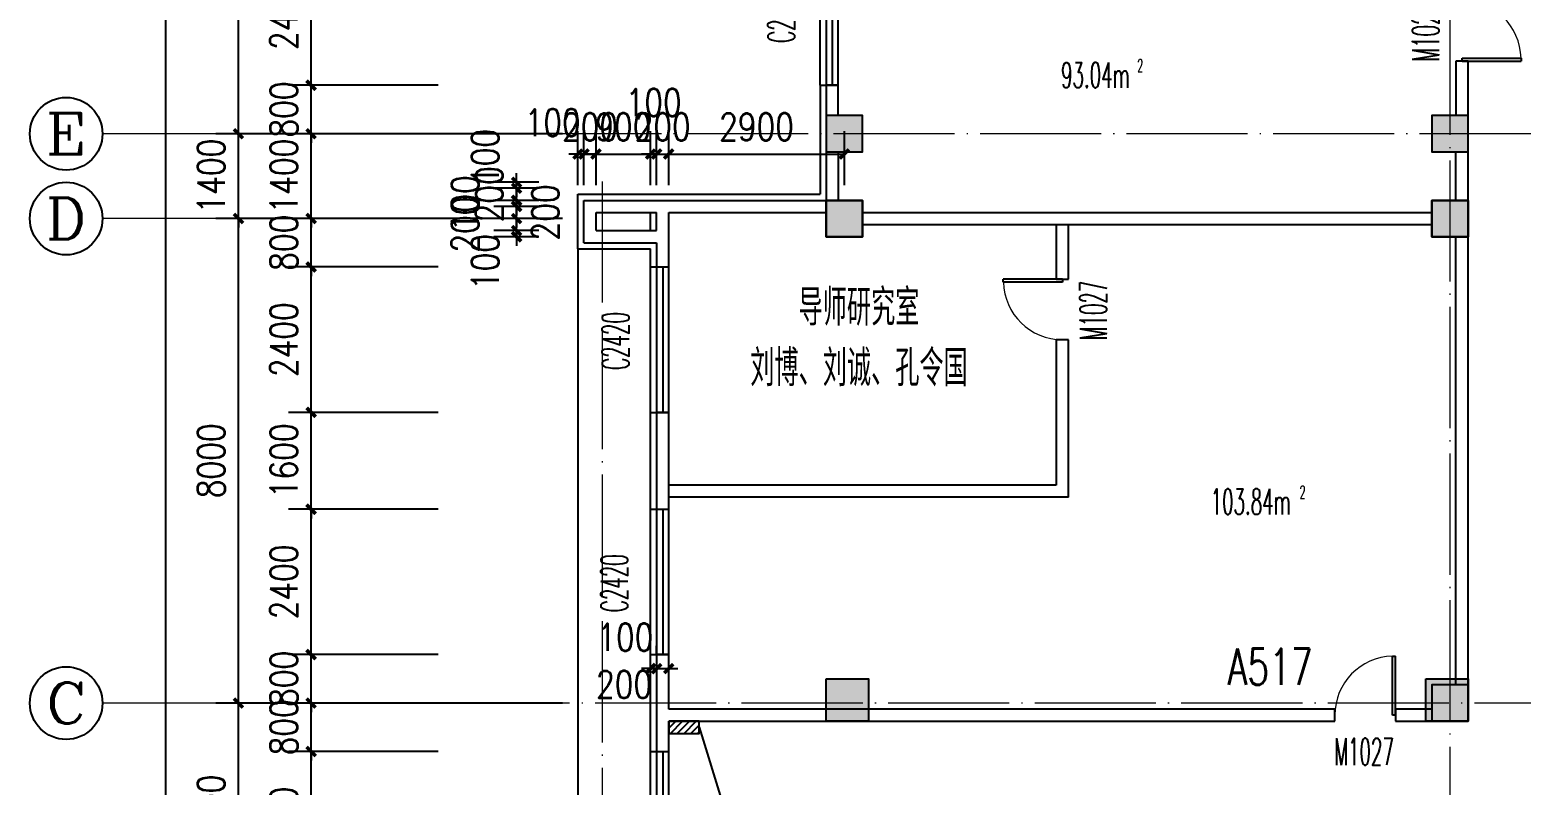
# Model space of a CAD drawing. Extents: x 1417642 to 3570900, y 124798 to 1191112.
# Drawn here: x 1430352 to 1454980, y 150078 to 162548 of the extents above; entities that cross this region are included whole.
import ezdxf
from ezdxf.enums import TextEntityAlignment as Align

# ---------------------------------------------------------------- set-up
doc = ezdxf.new("R2010")
doc.units = 0
doc.header["$LTSCALE"] = 1000
doc.header["$MEASUREMENT"] = 0
doc.linetypes.add('DOTE', pattern=[2.42, 2, -0.2, 0.02, -0.2])
doc.layers.get('0').update_dxf_attribs({"linetype": 'CONTINUOUS'})
doc.layers.get('Defpoints').update_dxf_attribs({"linetype": 'CONTINUOUS'})
for name, color, linetype in [('AXIS', 3, 'CONTINUOUS'), ('AXIS_TEXT', 7, 'CONTINUOUS'), ('colu', 2, 'CONTINUOUS'), ('COLUMN', 9, 'CONTINUOUS'), ('DOTE', 1, 'DOTE'), ('PUB_DIM', 3, 'CONTINUOUS'), ('PUB_HATCH', 8, 'CONTINUOUS'), ('PUB_TEXT', 40, 'CONTINUOUS'), ('SPACE', 7, 'CONTINUOUS'), ('STAIR', 2, 'CONTINUOUS'), ('SURFACE', 6, 'CONTINUOUS'), ('tiaozheng', 20, 'CONTINUOUS'), ('WALL', 4, 'CONTINUOUS'), ('WALL-MOVE', 6, 'CONTINUOUS'), ('WINDOW', 2, 'CONTINUOUS'), ('WINDOW_TEXT', 7, 'CONTINUOUS'), ('填充', 252, 'CONTINUOUS'), ('柱填充', 8, 'CONTINUOUS'), ('柱填充 @ 1', 8, 'CONTINUOUS'), ('立面造型', 40, 'CONTINUOUS')]:
    doc.layers.add(name, color=color, linetype=linetype)
doc.styles.add('_TCH_AXIS', font='COMPLEX', dxfattribs={"bigfont": 'GBCBIG'})
doc.styles.add('_TCH_SPACE', font='ROMANS', dxfattribs={"width": 0.7, "height": 5, "bigfont": 'Z'})
doc.styles.add('_TCH_WINDOW', font='ROMANS.shx', dxfattribs={"width": 0.7, "height": 400, "bigfont": 'Z.shx'})
doc.styles.add('DIM_FONT', font='SIMPLEX.shx', dxfattribs={"width": 0.8})
doc.styles.add('Z', font='ROMANS', dxfattribs={"width": 0.7, "bigfont": 'Z'})
doc.dimstyles.new('DIMN150', dxfattribs={"dimscale": 1.5, "dimtxt": 300, "dimasz": 100, "dimexe": 250, "dimexo": 300, "dimgap": 150, "dimtad": 1, "dimdec": 0, "dimzin": 0, "dimdsep": 46, "dimtxsty": 'DIM_FONT', "dimblk": 'ARCHTICK', "dimcen": 0.09, "dimdle": 1.5, "dimclrt": 7, "dimazin": 2, "dimtfac": 1, "dimtdec": 0, "dimtix": 1, "dimtmove": 2, "dimatfit": 3, "dimldrblk": 'ARCHTICK', "dimfxl": 1, "dimtolj": 1, "dimtzin": 0, "dimarcsym": 0})

# ---------------------------------------------------------------- blocks, each defined once
blk = doc.blocks.new('5873')
at = {"layer": '柱填充 @ 1', "ltscale": 1000}
for points in [[(1507628, 714085), (1508228, 714085), (1508228, 713485), (1507628, 713485)], [(1517628, 714085), (1518228, 714085), (1518228, 713485), (1517628, 713485)], [(1507628, 706185), (1508328, 706185), (1508328, 705485), (1507628, 705485)], [(1517528, 706185), (1518228, 706185), (1518228, 705485), (1517528, 705485)]]:
    blk.add_hatch(color=256, dxfattribs=at).paths.add_polyline_path(points)
at = {"layer": 'colu', "ltscale": 1000}
for points in [[(1507628, 714085), (1508228, 714085), (1508228, 713485), (1507628, 713485)], [(1517628, 714085), (1518228, 714085), (1518228, 713485), (1517628, 713485)], [(1507628, 706185), (1508328, 706185), (1508328, 705485), (1507628, 705485)], [(1517528, 706185), (1518228, 706185), (1518228, 705485), (1517528, 705485)]]:
    blk.add_lwpolyline(points, close=True, dxfattribs=at)
blk = doc.blocks.new('896')
at = {"layer": '柱填充'}
h = blk.add_hatch(color=256, dxfattribs=at)
h.paths.add_polyline_path([(1580873, 568265), (1580873, 568965), (1580273, 568965), (1580273, 568265)])
h.paths.add_polyline_path([(1572873, 568265), (1572873, 568965), (1572273, 568965), (1572273, 568265)])
h.paths.add_polyline_path([(1564873, 568265), (1564873, 568965), (1564273, 568965), (1564273, 568265)])
h.paths.add_polyline_path([(1556873, 568265), (1556873, 568965), (1556273, 568965), (1556273, 568265)])
h.paths.add_polyline_path([(1546873, 568265), (1546873, 568965), (1546273, 568965), (1546273, 568265)])
h.paths.add_polyline_path([(1536873, 568265), (1536873, 568965), (1536273, 568965), (1536273, 568265)])
h.paths.add_polyline_path([(1533273, 568265), (1533273, 568965), (1532673, 568965), (1532673, 568265)])
h.paths.add_polyline_path([(1523273, 568365), (1523273, 568965), (1522673, 568965), (1522673, 568365)])
h.paths.add_polyline_path([(1590123, 558965), (1589423, 558965), (1589423, 558365), (1590123, 558365)])
h.paths.add_polyline_path([(1580923, 558365), (1580923, 559065), (1580223, 559065), (1580223, 558365)])
h.paths.add_polyline_path([(1572923, 558365), (1572923, 559065), (1572223, 559065), (1572223, 558365)])
h.paths.add_polyline_path([(1564923, 558365), (1564923, 559065), (1564223, 559065), (1564223, 558365)])
h.paths.add_polyline_path([(1556923, 558365), (1556923, 559065), (1556223, 559065), (1556223, 558365)])
h.paths.add_polyline_path([(1546923, 558365), (1546923, 559065), (1546223, 559065), (1546223, 558365)])
h.paths.add_polyline_path([(1536873, 558365), (1536873, 558965), (1536273, 558965), (1536273, 558365)])
h.paths.add_polyline_path([(1533273, 558365), (1533273, 558965), (1532673, 558965), (1532673, 558365)])
h.paths.add_polyline_path([(1523372, 558965), (1522672, 558965), (1522672, 558365), (1523372, 558365)])
h.paths.add_polyline_path([(1590123, 554765), (1590123, 555365), (1589523, 555365), (1589523, 554765)])
h.paths.add_polyline_path([(1580873, 554765), (1580873, 555365), (1580273, 555365), (1580273, 554765)])
h.paths.add_polyline_path([(1572873, 554765), (1572873, 555365), (1572273, 555365), (1572273, 554765)])
h.paths.add_polyline_path([(1564873, 554765), (1564873, 555365), (1564273, 555365), (1564273, 554765)])
h.paths.add_polyline_path([(1556873, 554765), (1556873, 555365), (1556273, 555365), (1556273, 554765)])
h.paths.add_polyline_path([(1546873, 554765), (1546873, 555365), (1546273, 555365), (1546273, 554765)])
h.paths.add_polyline_path([(1536873, 554765), (1536873, 555365), (1536273, 555365), (1536273, 554765)])
h.paths.add_polyline_path([(1533273, 554765), (1533273, 555365), (1532673, 555365), (1532673, 554765)])
h.paths.add_polyline_path([(1523372, 555365), (1522672, 555365), (1522672, 554765), (1523372, 554765)])
h.paths.add_polyline_path([(1590123, 546765), (1590123, 547365), (1589523, 547365), (1589523, 546765)])
h.paths.add_polyline_path([(1580873, 546765), (1580873, 547365), (1580273, 547365), (1580273, 546765)])
h.paths.add_polyline_path([(1572873, 546765), (1572873, 547365), (1572273, 547365), (1572273, 546765)])
h.paths.add_polyline_path([(1564873, 546765), (1564873, 547365), (1564273, 547365), (1564273, 546765)])
h.paths.add_polyline_path([(1556873, 546765), (1556873, 547365), (1556273, 547365), (1556273, 546765)])
h.paths.add_polyline_path([(1546873, 546715), (1546873, 547415), (1546173, 547415), (1546173, 546715)])
h.paths.add_polyline_path([(1536973, 546715), (1536973, 547415), (1536273, 547415), (1536273, 546715)])
h.paths.add_polyline_path([(1533273, 546715), (1533273, 547415), (1532573, 547415), (1532573, 546715)])
h.paths.add_polyline_path([(1523372, 547365), (1522672, 547365), (1522672, 546765), (1523372, 546765)])
h.paths.add_polyline_path([(1546873, 539365), (1546173, 539365), (1546173, 538765), (1546873, 538765)])
h.paths.add_polyline_path([(1536973, 538715), (1536973, 539415), (1536273, 539415), (1536273, 538715)])
h.paths.add_polyline_path([(1533273, 538715), (1533273, 539415), (1532573, 539415), (1532573, 538715)])
h.paths.add_polyline_path([(1523372, 539365), (1522672, 539365), (1522672, 538765), (1523372, 538765)])
h.paths.add_polyline_path([(1546873, 531365), (1546173, 531365), (1546173, 530765), (1546873, 530765)])
h.paths.add_polyline_path([(1536973, 530715), (1536973, 531415), (1536273, 531415), (1536273, 530715)])
h.paths.add_polyline_path([(1533273, 530715), (1533273, 531415), (1532573, 531415), (1532573, 530715)])
h.paths.add_polyline_path([(1523372, 531365), (1522672, 531365), (1522672, 530765), (1523372, 530765)])
h.paths.add_polyline_path([(1546873, 523365), (1546173, 523365), (1546173, 522765), (1546873, 522765)])
h.paths.add_polyline_path([(1536973, 522715), (1536973, 523415), (1536273, 523415), (1536273, 522715)])
h.paths.add_polyline_path([(1533273, 522715), (1533273, 523415), (1532573, 523415), (1532573, 522715)])
h.paths.add_polyline_path([(1523372, 523365), (1522672, 523365), (1522672, 522765), (1523372, 522765)])
h.paths.add_polyline_path([(1546873, 515365), (1546173, 515365), (1546173, 514765), (1546873, 514765)])
h.paths.add_polyline_path([(1536973, 514715), (1536973, 515415), (1536273, 515415), (1536273, 514715)])
h.paths.add_polyline_path([(1533273, 514715), (1533273, 515415), (1532573, 515415), (1532573, 514715)])
h.paths.add_polyline_path([(1523372, 515365), (1522672, 515365), (1522672, 514765), (1523372, 514765)])
h.paths.add_polyline_path([(1546873, 507365), (1546173, 507365), (1546173, 506765), (1546873, 506765)])
h.paths.add_polyline_path([(1536973, 506715), (1536973, 507415), (1536273, 507415), (1536273, 506715)])
h.paths.add_polyline_path([(1533273, 506715), (1533273, 507415), (1532573, 507415), (1532573, 506715)])
h.paths.add_polyline_path([(1523372, 507365), (1522672, 507365), (1522672, 506765), (1523372, 506765)])
h.paths.add_polyline_path([(1546873, 499365), (1546173, 499365), (1546173, 498765), (1546873, 498765)])
h.paths.add_polyline_path([(1536973, 498715), (1536973, 499415), (1536273, 499415), (1536273, 498715)])
h.paths.add_polyline_path([(1533273, 498715), (1533273, 499415), (1532573, 499415), (1532573, 498715)])
h.paths.add_polyline_path([(1523372, 499365), (1522672, 499365), (1522672, 498765), (1523372, 498765)])
h.paths.add_polyline_path([(1546873, 490765), (1546873, 491365), (1546273, 491365), (1546273, 490765)])
h.paths.add_polyline_path([(1536873, 490765), (1536873, 491365), (1536273, 491365), (1536273, 490765)])
h.paths.add_polyline_path([(1533273, 490765), (1533273, 491365), (1532673, 491365), (1532673, 490765)])
h.paths.add_polyline_path([(1523273, 490765), (1523273, 491365), (1522673, 491365), (1522673, 490765)])
at = {"layer": 'colu'}
for points in [[(1523273, 490765), (1523273, 491365), (1522673, 491365), (1522673, 490765)], [(1533273, 490765), (1533273, 491365), (1532673, 491365), (1532673, 490765)]]:
    blk.add_lwpolyline(points, close=True, dxfattribs=at)
blk = doc.blocks.new('_ArchTick')
at = {"color": 0, "linetype": 'ByBlock', "const_width": 0.4}
blk.add_lwpolyline([(-0.5, -0.5), (0.5, 0.5)], dxfattribs=at)
blk = doc.blocks.new('*D66')
at = {"layer": 'Defpoints', "color": 0}
for p in [(1439503, 160498), (1439403, 159533), (1439503, 159533)]:
    blk.add_point(p, dxfattribs=at)
at = {"layer": 'PUB_DIM', "color": 0, "lineweight": -2}
for p, q in [((1439403, 159983), (1439403, 160873)), ((1439503, 159983), (1439503, 160873)), ((1439403, 160498), (1439253, 160498)), ((1439403, 160498), (1439503, 160498)), ((1439503, 160498), (1439653, 160498))]:
    blk.add_line(p, q, dxfattribs=at)
at = {"layer": 'PUB_DIM', "color": 0, "lineweight": -2, "xscale": 150, "yscale": 150, "zscale": 150}
blk.add_blockref('_ArchTick', (1439403, 160498), dxfattribs=at)
at = {"layer": 'PUB_DIM', "color": 0, "lineweight": -2, "xscale": 150, "yscale": 150, "zscale": 150, "rotation": 180}
blk.add_blockref('_ArchTick', (1439503, 160498), dxfattribs=at)
at = {"layer": 'PUB_DIM', "color": 7, "insert": (1438985, 161016), "char_height": 450, "attachment_point": 5, "style": 'DIM_FONT'}
blk.add_mtext('\\A1;100', dxfattribs=at)
blk = doc.blocks.new('*D67')
at = {"layer": 'Defpoints', "color": 0}
for p in [(1439703, 160498), (1439503, 159533), (1439703, 159533)]:
    blk.add_point(p, dxfattribs=at)
at = {"layer": 'PUB_DIM', "color": 0, "lineweight": -2}
for p, q in [((1439503, 159983), (1439503, 160873)), ((1439703, 159983), (1439703, 160873)), ((1439503, 160498), (1439353, 160498)), ((1439503, 160498), (1439703, 160498)), ((1439703, 160498), (1439853, 160498))]:
    blk.add_line(p, q, dxfattribs=at)
at = {"layer": 'PUB_DIM', "color": 0, "lineweight": -2, "xscale": 150, "yscale": 150, "zscale": 150}
blk.add_blockref('_ArchTick', (1439503, 160498), dxfattribs=at)
at = {"layer": 'PUB_DIM', "color": 0, "lineweight": -2, "xscale": 150, "yscale": 150, "zscale": 150, "rotation": 180}
blk.add_blockref('_ArchTick', (1439703, 160498), dxfattribs=at)
at = {"layer": 'PUB_DIM', "color": 7, "insert": (1439603, 160948), "char_height": 450, "attachment_point": 5, "style": 'DIM_FONT'}
blk.add_mtext('\\A1;200', dxfattribs=at)
blk = doc.blocks.new('*D68')
at = {"layer": 'Defpoints', "color": 0}
for p in [(1440603, 160498), (1439703, 159533), (1440603, 159533)]:
    blk.add_point(p, dxfattribs=at)
at = {"layer": 'PUB_DIM', "color": 0, "lineweight": -2}
for p, q in [((1439703, 159983), (1439703, 160873)), ((1440603, 159983), (1440603, 160873)), ((1439703, 160498), (1439553, 160498)), ((1439703, 160498), (1440603, 160498)), ((1440603, 160498), (1440753, 160498))]:
    blk.add_line(p, q, dxfattribs=at)
at = {"layer": 'PUB_DIM', "color": 0, "lineweight": -2, "xscale": 150, "yscale": 150, "zscale": 150}
blk.add_blockref('_ArchTick', (1439703, 160498), dxfattribs=at)
at = {"layer": 'PUB_DIM', "color": 0, "lineweight": -2, "xscale": 150, "yscale": 150, "zscale": 150, "rotation": 180}
blk.add_blockref('_ArchTick', (1440603, 160498), dxfattribs=at)
at = {"layer": 'PUB_DIM', "color": 7, "insert": (1440153, 160948), "char_height": 450, "attachment_point": 5, "style": 'DIM_FONT'}
blk.add_mtext('\\A1;900', dxfattribs=at)
blk = doc.blocks.new('*D69')
at = {"layer": 'Defpoints', "color": 0}
for p in [(1440703, 160498), (1440603, 159533), (1440703, 159533)]:
    blk.add_point(p, dxfattribs=at)
at = {"layer": 'PUB_DIM', "color": 0, "lineweight": -2}
for p, q in [((1440603, 159983), (1440603, 160873)), ((1440703, 159983), (1440703, 160873)), ((1440603, 160498), (1440453, 160498)), ((1440603, 160498), (1440703, 160498)), ((1440703, 160498), (1440853, 160498))]:
    blk.add_line(p, q, dxfattribs=at)
at = {"layer": 'PUB_DIM', "color": 0, "lineweight": -2, "xscale": 150, "yscale": 150, "zscale": 150}
blk.add_blockref('_ArchTick', (1440603, 160498), dxfattribs=at)
at = {"layer": 'PUB_DIM', "color": 0, "lineweight": -2, "xscale": 150, "yscale": 150, "zscale": 150, "rotation": 180}
blk.add_blockref('_ArchTick', (1440703, 160498), dxfattribs=at)
at = {"layer": 'PUB_DIM', "color": 7, "insert": (1440653, 161350), "char_height": 450, "attachment_point": 5, "style": 'DIM_FONT'}
blk.add_mtext('\\A1;100', dxfattribs=at)
blk = doc.blocks.new('*D70')
at = {"layer": 'Defpoints', "color": 0}
for p in [(1440903, 160498), (1440703, 159533), (1440903, 159533)]:
    blk.add_point(p, dxfattribs=at)
at = {"layer": 'PUB_DIM', "color": 0, "lineweight": -2}
for p, q in [((1440703, 159983), (1440703, 160873)), ((1440903, 159983), (1440903, 160873)), ((1440703, 160498), (1440553, 160498)), ((1440703, 160498), (1440903, 160498)), ((1440903, 160498), (1441053, 160498))]:
    blk.add_line(p, q, dxfattribs=at)
at = {"layer": 'PUB_DIM', "color": 0, "lineweight": -2, "xscale": 150, "yscale": 150, "zscale": 150}
blk.add_blockref('_ArchTick', (1440703, 160498), dxfattribs=at)
at = {"layer": 'PUB_DIM', "color": 0, "lineweight": -2, "xscale": 150, "yscale": 150, "zscale": 150, "rotation": 180}
blk.add_blockref('_ArchTick', (1440903, 160498), dxfattribs=at)
at = {"layer": 'PUB_DIM', "color": 7, "insert": (1440803, 160948), "char_height": 450, "attachment_point": 5, "style": 'DIM_FONT'}
blk.add_mtext('\\A1;200', dxfattribs=at)
blk = doc.blocks.new('*D71')
at = {"layer": 'Defpoints', "color": 0}
for p in [(1443803, 160498), (1440903, 159533), (1443803, 159533)]:
    blk.add_point(p, dxfattribs=at)
at = {"layer": 'PUB_DIM', "color": 0, "lineweight": -2}
for p, q in [((1440903, 159983), (1440903, 160873)), ((1443803, 159983), (1443803, 160873)), ((1440901, 160498), (1443805, 160498))]:
    blk.add_line(p, q, dxfattribs=at)
at = {"layer": 'PUB_DIM', "color": 0, "lineweight": -2, "xscale": 150, "yscale": 150, "zscale": 150, "rotation": 180}
blk.add_blockref('_ArchTick', (1440903, 160498), dxfattribs=at)
at = {"layer": 'PUB_DIM', "color": 0, "lineweight": -2, "xscale": 150, "yscale": 150, "zscale": 150}
blk.add_blockref('_ArchTick', (1443803, 160498), dxfattribs=at)
at = {"layer": 'PUB_DIM', "color": 7, "insert": (1442353, 160948), "char_height": 450, "attachment_point": 5, "style": 'DIM_FONT'}
blk.add_mtext('\\A1;2900', dxfattribs=at)
blk = doc.blocks.new('*D72')
at = {"layer": 'Defpoints', "color": 0}
for p in [(1438390, 160033), (1439210, 160033), (1439210, 159933)]:
    blk.add_point(p, dxfattribs=at)
at = {"layer": 'PUB_DIM', "color": 0, "lineweight": -2}
for p, q in [((1438390, 160033), (1438390, 160183)), ((1438760, 160033), (1438015, 160033)), ((1438760, 159933), (1438015, 159933)), ((1438390, 159933), (1438390, 160033)), ((1438390, 159933), (1438390, 159783))]:
    blk.add_line(p, q, dxfattribs=at)
at = {"layer": 'PUB_DIM', "color": 0, "lineweight": -2, "xscale": 150, "yscale": 150, "zscale": 150}
for p, rotation in [((1438390, 160033), 270), ((1438390, 159933), 90)]:
    blk.add_blockref('_ArchTick', p, dxfattribs=dict(at, rotation=rotation))
at = {"layer": 'PUB_DIM', "color": 7, "insert": (1437872, 160450), "char_height": 450, "attachment_point": 5, "rotation": 90, "style": 'DIM_FONT'}
blk.add_mtext('\\A1;100', dxfattribs=at)
blk = doc.blocks.new('*D73')
at = {"layer": 'Defpoints', "color": 0}
for p in [(1438390, 159933), (1439210, 159933), (1439210, 159733)]:
    blk.add_point(p, dxfattribs=at)
at = {"layer": 'PUB_DIM', "color": 0, "lineweight": -2}
for p, q in [((1438760, 159933), (1438015, 159933)), ((1438390, 159933), (1438390, 160083)), ((1438390, 159733), (1438390, 159933)), ((1438760, 159733), (1438015, 159733)), ((1438390, 159733), (1438390, 159583))]:
    blk.add_line(p, q, dxfattribs=at)
at = {"layer": 'PUB_DIM', "color": 0, "lineweight": -2, "xscale": 150, "yscale": 150, "zscale": 150}
for p, rotation in [((1438390, 159933), 270), ((1438390, 159733), 90)]:
    blk.add_blockref('_ArchTick', p, dxfattribs=dict(at, rotation=rotation))
at = {"layer": 'PUB_DIM', "color": 7, "insert": (1437940, 159833), "char_height": 450, "attachment_point": 5, "rotation": 90, "style": 'DIM_FONT'}
blk.add_mtext('\\A1;200', dxfattribs=at)
blk = doc.blocks.new('*D74')
at = {"layer": 'Defpoints', "color": 0}
for p in [(1438390, 159733), (1439210, 159733), (1439210, 159633)]:
    blk.add_point(p, dxfattribs=at)
at = {"layer": 'PUB_DIM', "color": 0, "lineweight": -2}
for p, q in [((1438390, 159733), (1438390, 159883)), ((1438760, 159733), (1438015, 159733)), ((1438760, 159633), (1438015, 159633)), ((1438390, 159633), (1438390, 159733)), ((1438390, 159633), (1438390, 159483))]:
    blk.add_line(p, q, dxfattribs=at)
at = {"layer": 'PUB_DIM', "color": 0, "lineweight": -2, "xscale": 150, "yscale": 150, "zscale": 150}
for p, rotation in [((1438390, 159733), 270), ((1438390, 159633), 90)]:
    blk.add_blockref('_ArchTick', p, dxfattribs=dict(at, rotation=rotation))
at = {"layer": 'PUB_DIM', "color": 7, "insert": (1437539, 159683), "char_height": 450, "attachment_point": 5, "rotation": 90, "style": 'DIM_FONT'}
blk.add_mtext('\\A1;100', dxfattribs=at)
blk = doc.blocks.new('*D75')
at = {"layer": 'Defpoints', "color": 0}
for p in [(1438390, 159633), (1439210, 159633), (1439210, 159433)]:
    blk.add_point(p, dxfattribs=at)
at = {"layer": 'PUB_DIM', "color": 0, "lineweight": -2}
for p, q in [((1438760, 159633), (1438015, 159633)), ((1438390, 159633), (1438390, 159783)), ((1438390, 159433), (1438390, 159633)), ((1438760, 159433), (1438015, 159433)), ((1438390, 159433), (1438390, 159283))]:
    blk.add_line(p, q, dxfattribs=at)
at = {"layer": 'PUB_DIM', "color": 0, "lineweight": -2, "xscale": 150, "yscale": 150, "zscale": 150}
for p, rotation in [((1438390, 159633), 270), ((1438390, 159433), 90)]:
    blk.add_blockref('_ArchTick', p, dxfattribs=dict(at, rotation=rotation))
at = {"layer": 'PUB_DIM', "color": 7, "insert": (1438865, 159533), "char_height": 450, "attachment_point": 5, "rotation": 90, "style": 'DIM_FONT'}
blk.add_mtext('\\A1;200', dxfattribs=at)
blk = doc.blocks.new('*D76')
at = {"layer": 'Defpoints', "color": 0}
for p in [(1438390, 159433), (1439210, 159433), (1439210, 159233)]:
    blk.add_point(p, dxfattribs=at)
at = {"layer": 'PUB_DIM', "color": 0, "lineweight": -2}
for p, q in [((1438760, 159433), (1438015, 159433)), ((1438390, 159433), (1438390, 159583)), ((1438390, 159233), (1438390, 159433)), ((1438760, 159233), (1438015, 159233)), ((1438390, 159233), (1438390, 159083))]:
    blk.add_line(p, q, dxfattribs=at)
at = {"layer": 'PUB_DIM', "color": 0, "lineweight": -2, "xscale": 150, "yscale": 150, "zscale": 150}
for p, rotation in [((1438390, 159433), 270), ((1438390, 159233), 90)]:
    blk.add_blockref('_ArchTick', p, dxfattribs=dict(at, rotation=rotation))
at = {"layer": 'PUB_DIM', "color": 7, "insert": (1437539, 159333), "char_height": 450, "attachment_point": 5, "rotation": 90, "style": 'DIM_FONT'}
blk.add_mtext('\\A1;200', dxfattribs=at)
blk = doc.blocks.new('*D77')
at = {"layer": 'Defpoints', "color": 0}
for p in [(1438390, 159233), (1439210, 159233), (1439210, 159133)]:
    blk.add_point(p, dxfattribs=at)
at = {"layer": 'PUB_DIM', "color": 0, "lineweight": -2}
for p, q in [((1438390, 159233), (1438390, 159383)), ((1438760, 159233), (1438015, 159233)), ((1438760, 159133), (1438015, 159133)), ((1438390, 159133), (1438390, 159233)), ((1438390, 159133), (1438390, 158983))]:
    blk.add_line(p, q, dxfattribs=at)
at = {"layer": 'PUB_DIM', "color": 0, "lineweight": -2, "xscale": 150, "yscale": 150, "zscale": 150}
for p, rotation in [((1438390, 159233), 270), ((1438390, 159133), 90)]:
    blk.add_blockref('_ArchTick', p, dxfattribs=dict(at, rotation=rotation))
at = {"layer": 'PUB_DIM', "color": 7, "insert": (1437872, 158715), "char_height": 450, "attachment_point": 5, "rotation": 90, "style": 'DIM_FONT'}
blk.add_mtext('\\A1;100', dxfattribs=at)
blk = doc.blocks.new('*D80')
at = {"layer": 'Defpoints', "color": 0}
for p in [(1440703, 152002), (1440603, 151783), (1440703, 151783)]:
    blk.add_point(p, dxfattribs=at)
at = {"layer": 'PUB_DIM', "color": 0, "lineweight": -2}
for p, q in [((1440603, 152233), (1440603, 152377)), ((1440703, 152233), (1440703, 152377)), ((1440603, 152002), (1440453, 152002)), ((1440603, 152002), (1440703, 152002)), ((1440703, 152002), (1440853, 152002))]:
    blk.add_line(p, q, dxfattribs=at)
at = {"layer": 'PUB_DIM', "color": 0, "lineweight": -2, "xscale": 150, "yscale": 150, "zscale": 150}
blk.add_blockref('_ArchTick', (1440603, 152002), dxfattribs=at)
at = {"layer": 'PUB_DIM', "color": 0, "lineweight": -2, "xscale": 150, "yscale": 150, "zscale": 150, "rotation": 180}
blk.add_blockref('_ArchTick', (1440703, 152002), dxfattribs=at)
at = {"layer": 'PUB_DIM', "color": 7, "insert": (1440185, 152519), "char_height": 450, "attachment_point": 5, "style": 'DIM_FONT'}
blk.add_mtext('\\A1;100', dxfattribs=at)
blk = doc.blocks.new('*D81')
at = {"layer": 'Defpoints', "color": 0}
for p in [(1440903, 152002), (1440703, 151783), (1440903, 151783)]:
    blk.add_point(p, dxfattribs=at)
at = {"layer": 'PUB_DIM', "color": 0, "lineweight": -2}
for p, q in [((1440703, 152233), (1440703, 152377)), ((1440903, 152233), (1440903, 152377)), ((1440703, 152002), (1440553, 152002)), ((1440703, 152002), (1440903, 152002)), ((1440903, 152002), (1441053, 152002))]:
    blk.add_line(p, q, dxfattribs=at)
at = {"layer": 'PUB_DIM', "color": 0, "lineweight": -2, "xscale": 150, "yscale": 150, "zscale": 150}
blk.add_blockref('_ArchTick', (1440703, 152002), dxfattribs=at)
at = {"layer": 'PUB_DIM', "color": 0, "lineweight": -2, "xscale": 150, "yscale": 150, "zscale": 150, "rotation": 180}
blk.add_blockref('_ArchTick', (1440903, 152002), dxfattribs=at)
at = {"layer": 'PUB_DIM', "color": 7, "insert": (1440165, 151742), "char_height": 450, "attachment_point": 5, "style": 'DIM_FONT'}
blk.add_mtext('\\A1;200', dxfattribs=at)
blk = doc.blocks.new('*D319')
at = {"layer": 'Defpoints', "color": 0}
for p in [(1432597, 238433), (1436104, 238433), (1436104, 139833)]:
    blk.add_point(p, dxfattribs=at)
at = {"layer": 'PUB_DIM', "color": 0, "lineweight": -2}
for p, q in [((1435654, 238433), (1432222, 238433)), ((1432597, 139830), (1432597, 238435)), ((1435654, 139833), (1432222, 139833))]:
    blk.add_line(p, q, dxfattribs=at)
at = {"layer": 'PUB_DIM', "color": 0, "lineweight": -2, "xscale": 150, "yscale": 150, "zscale": 150}
for p, rotation in [((1432597, 238433), 90), ((1432597, 139833), 270)]:
    blk.add_blockref('_ArchTick', p, dxfattribs=dict(at, rotation=rotation))
at = {"layer": 'PUB_DIM', "color": 7, "insert": (1432147, 189133), "char_height": 450, "attachment_point": 5, "rotation": 90, "style": 'DIM_FONT'}
blk.add_mtext('\\A1;98600', dxfattribs=at)
blk = doc.blocks.new('*D330')
at = {"layer": 'AXIS', "color": 0, "lineweight": -2}
for p, q in [((1439146, 168833), (1433422, 168833)), ((1433797, 160830), (1433797, 168835)), ((1439146, 160833), (1433422, 160833))]:
    blk.add_line(p, q, dxfattribs=at)
at = {"layer": 'Defpoints', "color": 0}
for p in [(1433797, 168833), (1439596, 168833), (1439596, 160833)]:
    blk.add_point(p, dxfattribs=at)
at = {"layer": 'AXIS', "color": 0, "lineweight": -2, "xscale": 150, "yscale": 150, "zscale": 150}
for p, rotation in [((1433797, 168833), 90), ((1433797, 160833), 270)]:
    blk.add_blockref('_ArchTick', p, dxfattribs=dict(at, rotation=rotation))
at = {"layer": 'AXIS', "color": 7, "insert": (1433347, 164833), "char_height": 450, "attachment_point": 5, "rotation": 90, "style": 'DIM_FONT'}
blk.add_mtext('\\A1;8000', dxfattribs=at)
blk = doc.blocks.new('*D331')
at = {"layer": 'AXIS', "color": 0, "lineweight": -2}
for p, q in [((1439146, 160833), (1433422, 160833)), ((1433797, 160833), (1433797, 160983)), ((1433797, 159433), (1433797, 160833)), ((1439146, 159433), (1433422, 159433)), ((1433797, 159433), (1433797, 159283))]:
    blk.add_line(p, q, dxfattribs=at)
at = {"layer": 'Defpoints', "color": 0}
for p in [(1433797, 160833), (1439596, 160833), (1439596, 159433)]:
    blk.add_point(p, dxfattribs=at)
at = {"layer": 'AXIS', "color": 0, "lineweight": -2, "xscale": 150, "yscale": 150, "zscale": 150}
for p, rotation in [((1433797, 160833), 270), ((1433797, 159433), 90)]:
    blk.add_blockref('_ArchTick', p, dxfattribs=dict(at, rotation=rotation))
at = {"layer": 'AXIS', "color": 7, "insert": (1433347, 160133), "char_height": 450, "attachment_point": 5, "rotation": 90, "style": 'DIM_FONT'}
blk.add_mtext('\\A1;1400', dxfattribs=at)
blk = doc.blocks.new('*D332')
at = {"layer": 'AXIS', "color": 0, "lineweight": -2}
for p, q in [((1439146, 159433), (1433422, 159433)), ((1433797, 151430), (1433797, 159435)), ((1439146, 151433), (1433422, 151433))]:
    blk.add_line(p, q, dxfattribs=at)
at = {"layer": 'Defpoints', "color": 0}
for p in [(1433797, 159433), (1439596, 159433), (1439596, 151433)]:
    blk.add_point(p, dxfattribs=at)
at = {"layer": 'AXIS', "color": 0, "lineweight": -2, "xscale": 150, "yscale": 150, "zscale": 150}
for p, rotation in [((1433797, 159433), 90), ((1433797, 151433), 270)]:
    blk.add_blockref('_ArchTick', p, dxfattribs=dict(at, rotation=rotation))
at = {"layer": 'AXIS', "color": 7, "insert": (1433347, 155433), "char_height": 450, "attachment_point": 5, "rotation": 90, "style": 'DIM_FONT'}
blk.add_mtext('\\A1;8000', dxfattribs=at)
blk = doc.blocks.new('*D333')
at = {"layer": 'AXIS', "color": 0, "lineweight": -2}
for p, q in [((1439146, 151433), (1433422, 151433)), ((1433797, 147830), (1433797, 151435)), ((1439146, 147833), (1433422, 147833))]:
    blk.add_line(p, q, dxfattribs=at)
at = {"layer": 'Defpoints', "color": 0}
for p in [(1433797, 151433), (1439596, 151433), (1439596, 147833)]:
    blk.add_point(p, dxfattribs=at)
at = {"layer": 'AXIS', "color": 0, "lineweight": -2, "xscale": 150, "yscale": 150, "zscale": 150}
for p, rotation in [((1433797, 151433), 90), ((1433797, 147833), 270)]:
    blk.add_blockref('_ArchTick', p, dxfattribs=dict(at, rotation=rotation))
at = {"layer": 'AXIS', "color": 7, "insert": (1433347, 149633), "char_height": 450, "attachment_point": 5, "rotation": 90, "style": 'DIM_FONT'}
blk.add_mtext('\\A1;3600', dxfattribs=at)
blk = doc.blocks.new('*D428')
at = {"layer": 'Defpoints', "color": 0}
for p in [(1434997, 164033), (1437546, 164033), (1437546, 161633)]:
    blk.add_point(p, dxfattribs=at)
at = {"layer": 'PUB_DIM', "color": 0, "lineweight": -2}
for p, q in [((1437096, 164033), (1434622, 164033)), ((1434997, 161630), (1434997, 164035)), ((1437096, 161633), (1434622, 161633))]:
    blk.add_line(p, q, dxfattribs=at)
at = {"layer": 'PUB_DIM', "color": 0, "lineweight": -2, "xscale": 150, "yscale": 150, "zscale": 150}
for p, rotation in [((1434997, 164033), 90), ((1434997, 161633), 270)]:
    blk.add_blockref('_ArchTick', p, dxfattribs=dict(at, rotation=rotation))
at = {"layer": 'PUB_DIM', "color": 7, "insert": (1434547, 162833), "char_height": 450, "attachment_point": 5, "rotation": 90, "style": 'DIM_FONT'}
blk.add_mtext('\\A1;2400', dxfattribs=at)
blk = doc.blocks.new('*D429')
at = {"layer": 'Defpoints', "color": 0}
for p in [(1434997, 161633), (1437546, 161633), (1437546, 160833)]:
    blk.add_point(p, dxfattribs=at)
at = {"layer": 'PUB_DIM', "color": 0, "lineweight": -2}
for p, q in [((1437096, 161633), (1434622, 161633)), ((1434997, 161633), (1434997, 161783)), ((1434997, 160833), (1434997, 161633)), ((1437096, 160833), (1434622, 160833)), ((1434997, 160833), (1434997, 160683))]:
    blk.add_line(p, q, dxfattribs=at)
at = {"layer": 'PUB_DIM', "color": 0, "lineweight": -2, "xscale": 150, "yscale": 150, "zscale": 150}
for p, rotation in [((1434997, 161633), 270), ((1434997, 160833), 90)]:
    blk.add_blockref('_ArchTick', p, dxfattribs=dict(at, rotation=rotation))
at = {"layer": 'PUB_DIM', "color": 7, "insert": (1434547, 161233), "char_height": 450, "attachment_point": 5, "rotation": 90, "style": 'DIM_FONT'}
blk.add_mtext('\\A1;800', dxfattribs=at)
blk = doc.blocks.new('*D430')
at = {"layer": 'Defpoints', "color": 0}
for p in [(1434997, 160833), (1437546, 160833), (1437546, 159433)]:
    blk.add_point(p, dxfattribs=at)
at = {"layer": 'PUB_DIM', "color": 0, "lineweight": -2}
for p, q in [((1437096, 160833), (1434622, 160833)), ((1434997, 160833), (1434997, 160983)), ((1434997, 159433), (1434997, 160833)), ((1437096, 159433), (1434622, 159433)), ((1434997, 159433), (1434997, 159283))]:
    blk.add_line(p, q, dxfattribs=at)
at = {"layer": 'PUB_DIM', "color": 0, "lineweight": -2, "xscale": 150, "yscale": 150, "zscale": 150}
for p, rotation in [((1434997, 160833), 270), ((1434997, 159433), 90)]:
    blk.add_blockref('_ArchTick', p, dxfattribs=dict(at, rotation=rotation))
at = {"layer": 'PUB_DIM', "color": 7, "insert": (1434547, 160133), "char_height": 450, "attachment_point": 5, "rotation": 90, "style": 'DIM_FONT'}
blk.add_mtext('\\A1;1400', dxfattribs=at)
blk = doc.blocks.new('*D431')
at = {"layer": 'Defpoints', "color": 0}
for p in [(1434997, 159433), (1437546, 159433), (1437546, 158633)]:
    blk.add_point(p, dxfattribs=at)
at = {"layer": 'PUB_DIM', "color": 0, "lineweight": -2}
for p, q in [((1437096, 159433), (1434622, 159433)), ((1434997, 159433), (1434997, 159583)), ((1434997, 158633), (1434997, 159433)), ((1437096, 158633), (1434622, 158633)), ((1434997, 158633), (1434997, 158483))]:
    blk.add_line(p, q, dxfattribs=at)
at = {"layer": 'PUB_DIM', "color": 0, "lineweight": -2, "xscale": 150, "yscale": 150, "zscale": 150}
for p, rotation in [((1434997, 159433), 270), ((1434997, 158633), 90)]:
    blk.add_blockref('_ArchTick', p, dxfattribs=dict(at, rotation=rotation))
at = {"layer": 'PUB_DIM', "color": 7, "insert": (1434547, 159033), "char_height": 450, "attachment_point": 5, "rotation": 90, "style": 'DIM_FONT'}
blk.add_mtext('\\A1;800', dxfattribs=at)
blk = doc.blocks.new('*D432')
at = {"layer": 'Defpoints', "color": 0}
for p in [(1434997, 158633), (1437546, 158633), (1437546, 156233)]:
    blk.add_point(p, dxfattribs=at)
at = {"layer": 'PUB_DIM', "color": 0, "lineweight": -2}
for p, q in [((1437096, 158633), (1434622, 158633)), ((1434997, 156230), (1434997, 158635)), ((1437096, 156233), (1434622, 156233))]:
    blk.add_line(p, q, dxfattribs=at)
at = {"layer": 'PUB_DIM', "color": 0, "lineweight": -2, "xscale": 150, "yscale": 150, "zscale": 150}
for p, rotation in [((1434997, 158633), 90), ((1434997, 156233), 270)]:
    blk.add_blockref('_ArchTick', p, dxfattribs=dict(at, rotation=rotation))
at = {"layer": 'PUB_DIM', "color": 7, "insert": (1434547, 157433), "char_height": 450, "attachment_point": 5, "rotation": 90, "style": 'DIM_FONT'}
blk.add_mtext('\\A1;2400', dxfattribs=at)
blk = doc.blocks.new('*D433')
at = {"layer": 'Defpoints', "color": 0}
for p in [(1434997, 156233), (1437546, 156233), (1437546, 154633)]:
    blk.add_point(p, dxfattribs=at)
at = {"layer": 'PUB_DIM', "color": 0, "lineweight": -2}
for p, q in [((1437096, 156233), (1434622, 156233)), ((1434997, 156233), (1434997, 156383)), ((1434997, 154633), (1434997, 156233)), ((1437096, 154633), (1434622, 154633)), ((1434997, 154633), (1434997, 154483))]:
    blk.add_line(p, q, dxfattribs=at)
at = {"layer": 'PUB_DIM', "color": 0, "lineweight": -2, "xscale": 150, "yscale": 150, "zscale": 150}
for p, rotation in [((1434997, 156233), 270), ((1434997, 154633), 90)]:
    blk.add_blockref('_ArchTick', p, dxfattribs=dict(at, rotation=rotation))
at = {"layer": 'PUB_DIM', "color": 7, "insert": (1434547, 155433), "char_height": 450, "attachment_point": 5, "rotation": 90, "style": 'DIM_FONT'}
blk.add_mtext('\\A1;1600', dxfattribs=at)
blk = doc.blocks.new('*D434')
at = {"layer": 'Defpoints', "color": 0}
for p in [(1434997, 154633), (1437546, 154633), (1437546, 152233)]:
    blk.add_point(p, dxfattribs=at)
at = {"layer": 'PUB_DIM', "color": 0, "lineweight": -2}
for p, q in [((1437096, 154633), (1434622, 154633)), ((1434997, 152230), (1434997, 154635)), ((1437096, 152233), (1434622, 152233))]:
    blk.add_line(p, q, dxfattribs=at)
at = {"layer": 'PUB_DIM', "color": 0, "lineweight": -2, "xscale": 150, "yscale": 150, "zscale": 150}
for p, rotation in [((1434997, 154633), 90), ((1434997, 152233), 270)]:
    blk.add_blockref('_ArchTick', p, dxfattribs=dict(at, rotation=rotation))
at = {"layer": 'PUB_DIM', "color": 7, "insert": (1434547, 153433), "char_height": 450, "attachment_point": 5, "rotation": 90, "style": 'DIM_FONT'}
blk.add_mtext('\\A1;2400', dxfattribs=at)
blk = doc.blocks.new('*D435')
at = {"layer": 'Defpoints', "color": 0}
for p in [(1434997, 152233), (1437546, 152233), (1437546, 151433)]:
    blk.add_point(p, dxfattribs=at)
at = {"layer": 'PUB_DIM', "color": 0, "lineweight": -2}
for p, q in [((1437096, 152233), (1434622, 152233)), ((1434997, 152233), (1434997, 152383)), ((1434997, 151433), (1434997, 152233)), ((1437096, 151433), (1434622, 151433)), ((1434997, 151433), (1434997, 151283))]:
    blk.add_line(p, q, dxfattribs=at)
at = {"layer": 'PUB_DIM', "color": 0, "lineweight": -2, "xscale": 150, "yscale": 150, "zscale": 150}
for p, rotation in [((1434997, 152233), 270), ((1434997, 151433), 90)]:
    blk.add_blockref('_ArchTick', p, dxfattribs=dict(at, rotation=rotation))
at = {"layer": 'PUB_DIM', "color": 7, "insert": (1434547, 151833), "char_height": 450, "attachment_point": 5, "rotation": 90, "style": 'DIM_FONT'}
blk.add_mtext('\\A1;800', dxfattribs=at)
blk = doc.blocks.new('*D436')
at = {"layer": 'Defpoints', "color": 0}
for p in [(1434997, 151433), (1437546, 151433), (1437546, 150633)]:
    blk.add_point(p, dxfattribs=at)
at = {"layer": 'PUB_DIM', "color": 0, "lineweight": -2}
for p, q in [((1434997, 151433), (1434997, 151583)), ((1437096, 151433), (1434622, 151433)), ((1434997, 150633), (1434997, 151433)), ((1437096, 150633), (1434622, 150633)), ((1434997, 150633), (1434997, 150483))]:
    blk.add_line(p, q, dxfattribs=at)
at = {"layer": 'PUB_DIM', "color": 0, "lineweight": -2, "xscale": 150, "yscale": 150, "zscale": 150}
for p, rotation in [((1434997, 151433), 270), ((1434997, 150633), 90)]:
    blk.add_blockref('_ArchTick', p, dxfattribs=dict(at, rotation=rotation))
at = {"layer": 'PUB_DIM', "color": 7, "insert": (1434547, 151033), "char_height": 450, "attachment_point": 5, "rotation": 90, "style": 'DIM_FONT'}
blk.add_mtext('\\A1;800', dxfattribs=at)
blk = doc.blocks.new('*D437')
at = {"layer": 'Defpoints', "color": 0}
for p in [(1434997, 150633), (1437546, 150633), (1437546, 148233)]:
    blk.add_point(p, dxfattribs=at)
at = {"layer": 'PUB_DIM', "color": 0, "lineweight": -2}
for p, q in [((1437096, 150633), (1434622, 150633)), ((1434997, 148230), (1434997, 150635)), ((1437096, 148233), (1434622, 148233))]:
    blk.add_line(p, q, dxfattribs=at)
at = {"layer": 'PUB_DIM', "color": 0, "lineweight": -2, "xscale": 150, "yscale": 150, "zscale": 150}
for p, rotation in [((1434997, 150633), 90), ((1434997, 148233), 270)]:
    blk.add_blockref('_ArchTick', p, dxfattribs=dict(at, rotation=rotation))
at = {"layer": 'PUB_DIM', "color": 7, "insert": (1434547, 149433), "char_height": 450, "attachment_point": 5, "rotation": 90, "style": 'DIM_FONT'}
blk.add_mtext('\\A1;2400', dxfattribs=at)
blk = doc.blocks.new('_FZH')
blk.add_lwpolyline([(-0.5, -0.5), (0.5, -0.5), (0.5, 0.5), (-0.5, 0.5)], close=True)
at = {"layer": 'PUB_HATCH'}
blk.add_solid([(-0.5, -0.5), (0.5, -0.5), (-0.5, 0.5), (0.5, 0.5)], dxfattribs=at)
blk = doc.blocks.new('$TCHSYS$WIN2D')
for p, q in [((-0.5, 0.5), (0.5, 0.5)), ((-0.5, 0.5), (-0.5, -0.5)), ((0.5, 0.5), (0.5, -0.5)), ((0.5, 0.167), (-0.5, 0.167)), ((0.5, -0.167), (-0.5, -0.167)), ((-0.5, -0.5), (0.5, -0.5))]:
    blk.add_line(p, q)
blk = doc.blocks.new('$DorLib2D$00000001')
for p, q in [((0.45, 0.975), (0.5, 0.975)), ((0.45, 0), (0.45, 0.975)), ((0.5, 0), (0.5, 0.975)), ((0.5, 0), (0.45, 0))]:
    blk.add_line(p, q)
at = {"lineweight": 13}
blk.add_arc((0.475, 0), 0.975, 91.4693, 180, dxfattribs=at)

msp = doc.modelspace()

# ---------------------------------------------------------------- hatches: boundary and pattern name
at = {"layer": 'STAIR'}
h = msp.add_hatch(dxfattribs=at)
h.set_pattern_fill('ANSI31', color=256, scale=50)
h.set_pattern_definition([(45, (-847.33, -329508.99), (-56.1266008, 56.1266008), [])])
h.paths.add_polyline_path([(1440903.1, 151132.7), (1440903.1, 150932.7), (1441403.1, 150932.7), (1441403.1, 151132.7)])

# ---------------------------------------------------------------- linework, layer by layer
at = {"layer": 'AXIS', "lineweight": 0}
for p, q in [((1437400.2, 160832.7), (1431551.8, 160832.7)), ((1437400.2, 159432.7), (1431551.8, 159432.7)), ((1437400.2, 151432.7), (1431551.8, 151432.7))]:
    msp.add_line(p, q, dxfattribs=at)
at = {"layer": 'AXIS'}
for centre in [(1430951.8, 160832.7), (1430951.8, 159432.7), (1430951.8, 151432.7)]:
    msp.add_circle(centre, 600, dxfattribs=at)
at = {"layer": 'DOTE', "lineweight": 0}
for points in [[(1453803.1, 242672.6), (1453803.1, 132632.2)], [(1467403.1, 160832.7), (1432076.7, 160832.7)], [(1439803.1, 160044.5), (1439803.1, 132632.2)], [(1596566.6, 151432.7), (1432076.7, 151432.7)]]:
    msp.add_lwpolyline(points, dxfattribs=at)
at = {"layer": 'STAIR'}
msp.add_line((1441403.1, 151032.7), (1441796.8, 149762.8), dxfattribs=at)
msp.add_lwpolyline([(1440903.1, 151132.7), (1440903.1, 150932.7), (1441403.1, 150932.7), (1441403.1, 151132.7), (1440903.1, 151132.7)], dxfattribs=at)
at = {"layer": 'SURFACE'}
for p, q in [((1443403.1, 161632.7), (1443503.1, 161632.7)), ((1443403.1, 161632.7), (1443403.1, 160832.7)), ((1443403.1, 160832.7), (1443403.1, 159832.7)), ((1439403.1, 159832.7), (1440803.1, 159832.7)), ((1439403.1, 158932.7), (1439403.1, 159832.7)), ((1440803.1, 159832.7), (1443403.1, 159832.7)), ((1440603.1, 159232.7), (1440603.1, 159532.7)), ((1439403.1, 158932.7), (1440603.1, 158932.7)), ((1440603.1, 158632.7), (1440603.1, 158932.7)), ((1440603.1, 158632.7), (1440703.1, 158632.7)), ((1440603.1, 156232.7), (1440703.1, 156232.7)), ((1440603.1, 154932.7), (1440603.1, 156232.7)), ((1440603.1, 154632.7), (1440603.1, 154932.7)), ((1440603.1, 154632.7), (1440703.1, 154632.7)), ((1440603.1, 152232.7), (1440703.1, 152232.7)), ((1440603.1, 151232.7), (1440603.1, 152232.7)), ((1440603.1, 150632.7), (1440603.1, 151232.7)), ((1440603.1, 150632.7), (1440703.1, 150632.7))]:
    msp.add_line(p, q, dxfattribs=at)
at = {"layer": 'WALL'}
for p, q in [((1454103.1, 162032.7), (1453903.1, 162032.7)), ((1453903.1, 162032.7), (1453903.1, 161132.7)), ((1454103.1, 161132.7), (1454103.1, 162032.7)), ((1443703.1, 161632.7), (1443503.1, 161632.7)), ((1443503.1, 161632.7), (1443503.1, 161132.7)), ((1443703.1, 161132.7), (1443703.1, 161632.7)), ((1443503.1, 160532.7), (1443503.1, 159732.7)), ((1443703.1, 160532.7), (1443703.1, 159732.7)), ((1453903.1, 159732.7), (1453903.1, 160532.7)), ((1454103.1, 159732.7), (1454103.1, 160532.7)), ((1439503.1, 159732.7), (1440803.1, 159732.7)), ((1439503.1, 159032.7), (1439503.1, 159732.7)), ((1440803.1, 159732.7), (1443503.1, 159732.7)), ((1439703.1, 159532.7), (1440703.1, 159532.7)), ((1439703.1, 159232.7), (1439703.1, 159532.7)), ((1440703.1, 159232.7), (1440703.1, 159532.7)), ((1440903.1, 159532.7), (1443503.1, 159532.7)), ((1440903.1, 159132.7), (1440903.1, 159532.7)), ((1444103.1, 159532.7), (1447403.1, 159532.7)), ((1447403.1, 159532.7), (1453503.1, 159532.7)), ((1439703.1, 159232.7), (1440703.1, 159232.7)), ((1440903.1, 158632.7), (1440903.1, 159132.7)), ((1444103.1, 159332.7), (1447403.1, 159332.7)), ((1447403.1, 159332.7), (1453503.1, 159332.7)), ((1453903.1, 151732.7), (1453903.1, 159132.7)), ((1454103.1, 151732.7), (1454103.1, 159132.7)), ((1439503.1, 159032.7), (1440703.1, 159032.7)), ((1440703.1, 159032.7), (1440703.1, 158632.7)), ((1440703.1, 158632.7), (1440903.1, 158632.7)), ((1440903.1, 156232.7), (1440703.1, 156232.7)), ((1440703.1, 156232.7), (1440703.1, 154932.7)), ((1440903.1, 154932.7), (1440903.1, 156232.7)), ((1440703.1, 154932.7), (1440703.1, 154632.7)), ((1440903.1, 154632.7), (1440903.1, 154932.7)), ((1440703.1, 154632.7), (1440903.1, 154632.7)), ((1440903.1, 152232.7), (1440703.1, 152232.7)), ((1440703.1, 152232.7), (1440703.1, 151232.7)), ((1440903.1, 151332.7), (1440903.1, 152232.7)), ((1440703.1, 151232.7), (1440703.1, 150632.7)), ((1451902.9, 151332.7), (1440903.1, 151332.7)), ((1451902.9, 151132.7), (1451902.9, 151332.7)), ((1453503.1, 151332.7), (1452902.9, 151332.7)), ((1452902.9, 151332.7), (1452902.9, 151132.7)), ((1440903.1, 151132.7), (1451902.9, 151132.7)), ((1440903.1, 150632.7), (1440903.1, 151132.7)), ((1452902.9, 151132.7), (1453503.1, 151132.7)), ((1440703.1, 150632.7), (1440903.1, 150632.7))]:
    msp.add_line(p, q, dxfattribs=at)
at = {"layer": 'WALL-MOVE'}
for p, q in [((1447303.1, 159332.7), (1447303.1, 158432.7)), ((1447503.1, 158432.7), (1447503.1, 159332.7)), ((1447303.1, 158432.7), (1447503.1, 158432.7)), ((1447503.1, 157432.7), (1447303.1, 157432.7)), ((1447303.1, 157432.7), (1447303.1, 155032.7)), ((1447503.1, 154832.7), (1447503.1, 157432.7)), ((1447303.1, 155032.7), (1440903.1, 155032.7)), ((1447503.1, 154832.7), (1440903.1, 154832.7))]:
    msp.add_line(p, q, dxfattribs=at)
at = {"layer": '立面造型'}
msp.add_line((1439403.1, 158932.7), (1439403.1, 148232.7), dxfattribs=at)

# ---------------------------------------------------------------- block references
at = {"layer": 'COLUMN', "lineweight": 0, "xscale": 600, "yscale": 600, "zscale": 600}
for p in [(1443803.1, 160832.7), (1453803.1, 160832.7), (1443803.1, 159432.7), (1453803.1, 159432.7), (1453803.1, 151432.7)]:
    msp.add_blockref('_FZH', p, dxfattribs=at)
at = {"layer": 'tiaozheng'}
for name, p in [('896', (-79169.7, -330232.4)), ('5873', (-64124.5, -554352.7))]:
    msp.add_blockref(name, p, dxfattribs=at)
at = {"layer": 'WINDOW', "color": 2}
ref = msp.add_blockref('$TCHSYS$WIN2D', (1443553.1, 162832.7), dxfattribs=dict(at, xscale=-2400, yscale=-300, zscale=-2400, rotation=270))
ref.add_attrib('A', 'C2420', (1442984.5, 162334), dxfattribs={"layer": 'WINDOW_TEXT', "color": 2, "height": 446.25, "rotation": 90, "style": '_TCH_WINDOW', "width": 0.494118})
at = {"layer": 'WINDOW', "lineweight": 0}
ref = msp.add_blockref('$DorLib2D$00000001', (1454003.1, 162532.7), dxfattribs=dict(at, xscale=-1000, yscale=-1000, zscale=-1000, rotation=90))
ref.add_attrib('A', 'M1027', (1453627.3, 162023.5), dxfattribs={"layer": 'WINDOW_TEXT', "lineweight": 0, "height": 446.25, "rotation": 90, "style": '_TCH_WINDOW', "width": 0.494118})
at = {"layer": 'WINDOW', "color": 2}
ref = msp.add_blockref('$TCHSYS$WIN2D', (1440753.1, 157432.7), dxfattribs=dict(at, xscale=2400, yscale=300, zscale=2400, rotation=90))
ref.add_attrib('A', 'C2420', (1440247.9, 156934), dxfattribs={"layer": 'WINDOW_TEXT', "color": 2, "height": 446.25, "rotation": 90, "style": '_TCH_WINDOW', "width": 0.494118})
at = {"layer": 'WINDOW', "lineweight": 0}
ref = msp.add_blockref('$DorLib2D$00000001', (1447403.1, 157932.7), dxfattribs=dict(at, xscale=-1000, yscale=-1000, zscale=-1000, rotation=270))
ref.add_attrib('A', 'M1027', (1448138.7, 157423.5), dxfattribs={"layer": 'WINDOW_TEXT', "lineweight": 0, "height": 446.25, "rotation": 90, "style": '_TCH_WINDOW', "width": 0.494118})
at = {"layer": 'WINDOW', "color": 2}
ref = msp.add_blockref('$TCHSYS$WIN2D', (1440753.1, 153432.7), dxfattribs=dict(at, xscale=2400, yscale=300, zscale=2400, rotation=89.99999999996756))
ref.add_attrib('A', 'C2420', (1440227.7, 152934), dxfattribs={"layer": 'WINDOW_TEXT', "color": 2, "height": 446.25, "rotation": 90, "style": '_TCH_WINDOW', "width": 0.494118})
at = {"layer": 'WINDOW', "lineweight": 0}
ref = msp.add_blockref('$DorLib2D$00000001', (1452402.9, 151232.7), dxfattribs=dict(at, xscale=1000, yscale=1000, zscale=1000))
ref.add_attrib('A', 'M1027', (1451893.7, 150408.2), dxfattribs={"layer": 'WINDOW_TEXT', "lineweight": 0, "height": 446.25, "style": '_TCH_WINDOW', "width": 0.494118})
at = {"layer": 'WINDOW', "color": 2}
ref = msp.add_blockref('$TCHSYS$WIN2D', (1440753.1, 149432.7), dxfattribs=dict(at, xscale=2400, yscale=300, zscale=2400, rotation=89.99999999996666))
ref.add_attrib('A', 'C2420', (1440247.9, 148934), dxfattribs={"layer": 'WINDOW_TEXT', "color": 2, "height": 446.25, "rotation": 90, "style": '_TCH_WINDOW', "width": 0.494118})

# ---------------------------------------------------------------- texts
at = {"layer": 'AXIS_TEXT', "style": '_TCH_AXIS'}
for s, width, p, p2 in [('E', 1.3125, (1430612.4, 160493.3), (1431291.2, 160493.3)), ('D', 1.235294, (1430612.4, 159093.3), (1431291.2, 159093.3)), ('C', 1.4, (1430612.4, 151093.3), (1431291.2, 151093.3))]:
    msp.add_text(s, height=678.8, dxfattribs=dict(at, width=width)).set_placement(p, p2, align=Align.FIT)
at = {"layer": 'PUB_TEXT', "color": 1, "lineweight": 60, "style": 'Z', "width": 0.7}
msp.add_text('A517', height=600, dxfattribs=at).set_placement((1450133.9, 151732.9))
at = {"layer": 'SPACE', "style": '_TCH_SPACE', "width": 0.525}
for s, height, p in [('2', 210, (1448641.5, 161853.5)), ('93.04m', 420, (1447381.5, 161591)), ('103.84m', 420, (1449852.7, 154548.2)), ('2', 210, (1451322.7, 154810.7))]:
    msp.add_text(s, height=height, dxfattribs=at).set_placement(p)
at = {"layer": '填充', "insert": (1444044.8, 158265), "char_height": 600, "width": 4048.125, "attachment_point": 2, "style": '_TCH_WINDOW'}
msp.add_mtext('{\\C2;导师研究室\\P刘博、刘诚、孔令国}', dxfattribs=at)

# ---------------------------------------------------------------- dimensions: what is measured, and where the dimension line sits
at = {"layer": 'AXIS'}
for p1, p2, picture, middle in [((1439595.6, 160832.7), (1439595.6, 168832.7), '*D330', (1433346.7, 164832.7)), ((1439595.6, 159432.7), (1439595.6, 160832.7), '*D331', (1433346.7, 160132.7)), ((1439595.6, 151432.7), (1439595.6, 159432.7), '*D332', (1433346.7, 155432.7)), ((1439595.6, 147832.7), (1439595.6, 151432.7), '*D333', (1433346.7, 149632.7))]:
    dim = msp.add_aligned_dim(p1=p1, p2=p2, distance=5799, dimstyle='DIMN150', dxfattribs=at)
    dim.commit()
    dim.dimension.update_dxf_attribs({"geometry": picture, "text_midpoint": middle})
at = {"layer": 'PUB_DIM'}
for p1, p2, distance, picture, middle in [((1436104, 139832.7), (1436104, 238432.7), 3507.3, '*D319', (1432146.7, 189132.7)), ((1437545.7, 161632.7), (1437545.7, 164032.7), 2549, '*D428', (1434546.7, 162832.7)), ((1437545.7, 160832.7), (1437545.7, 161632.7), 2549, '*D429', (1434546.7, 161232.7)), ((1439503.1, 159532.7), (1439703.1, 159532.7), 965.7, '*D67', (1439603.1, 160948.5)), ((1439703.1, 159532.7), (1440603.1, 159532.7), 965.7, '*D68', (1440153.1, 160948.5)), ((1440703.1, 159532.7), (1440903.1, 159532.7), 965.7, '*D70', (1440803.1, 160948.5)), ((1440903.1, 159532.7), (1443803.1, 159532.7), 965.7, '*D71', (1442353.1, 160948.5)), ((1437545.7, 159432.7), (1437545.7, 160832.7), 2549, '*D430', (1434546.7, 160132.7)), ((1439210, 159732.7), (1439210, 159932.7), 820.2, '*D73', (1437939.9, 159832.7)), ((1437545.7, 158632.7), (1437545.7, 159432.7), 2549, '*D431', (1434546.7, 159032.7)), ((1437545.7, 156232.7), (1437545.7, 158632.7), 2549, '*D432', (1434546.7, 157432.7)), ((1437545.7, 154632.7), (1437545.7, 156232.7), 2549, '*D433', (1434546.7, 155432.7)), ((1437545.7, 152232.7), (1437545.7, 154632.7), 2549, '*D434', (1434546.7, 153432.7)), ((1437545.7, 151432.7), (1437545.7, 152232.7), 2549, '*D435', (1434546.7, 151832.7)), ((1437545.7, 150632.7), (1437545.7, 151432.7), 2549, '*D436', (1434546.7, 151032.7)), ((1437545.7, 148232.7), (1437545.7, 150632.7), 2549, '*D437', (1434546.7, 149432.7))]:
    dim = msp.add_aligned_dim(p1=p1, p2=p2, distance=distance, dimstyle='DIMN150', dxfattribs=at)
    dim.commit()
    dim.dimension.update_dxf_attribs({"geometry": picture, "text_midpoint": middle})
for base, p1, p2, angle, picture, middle in [((1440703.1, 160498.5), (1440603.1, 159532.7), (1440703.1, 159532.7), 360, '*D69', (1440653.1, 161349.7)), ((1439503.1, 160498.5), (1439403.1, 159532.7), (1439503.1, 159532.7), 360, '*D66', (1438985.3, 161016)), ((1438389.9, 160032.7), (1439210, 159932.7), (1439210, 160032.7), 90, '*D72', (1437872.4, 160450.5)), ((1438389.9, 159732.7), (1439210, 159632.7), (1439210, 159732.7), 90, '*D74', (1437538.6, 159682.7)), ((1438389.9, 159432.7), (1439210, 159232.7), (1439210, 159432.7), 90, '*D76', (1437538.6, 159332.7)), ((1438389.9, 159632.7), (1439210, 159432.7), (1439210, 159632.7), 90, '*D75', (1438865.2, 159532.7)), ((1438389.9, 159232.7), (1439210, 159132.7), (1439210, 159232.7), 90, '*D77', (1437872.4, 158715)), ((1440703.1, 152001.9), (1440603.1, 151782.7), (1440703.1, 151782.7), 0, '*D80', (1440185.3, 152519.4)), ((1440903.1, 152001.9), (1440703.1, 151782.7), (1440903.1, 151782.7), 0, '*D81', (1440165.1, 151742.4))]:
    dim = msp.add_linear_dim(base=base, p1=p1, p2=p2, angle=angle, dimstyle='DIMN150', dxfattribs=at)
    dim.commit()
    dim.dimension.update_dxf_attribs({"geometry": picture, "text_midpoint": middle, "dimtype": 129})

doc.saveas('drawing.dxf')
